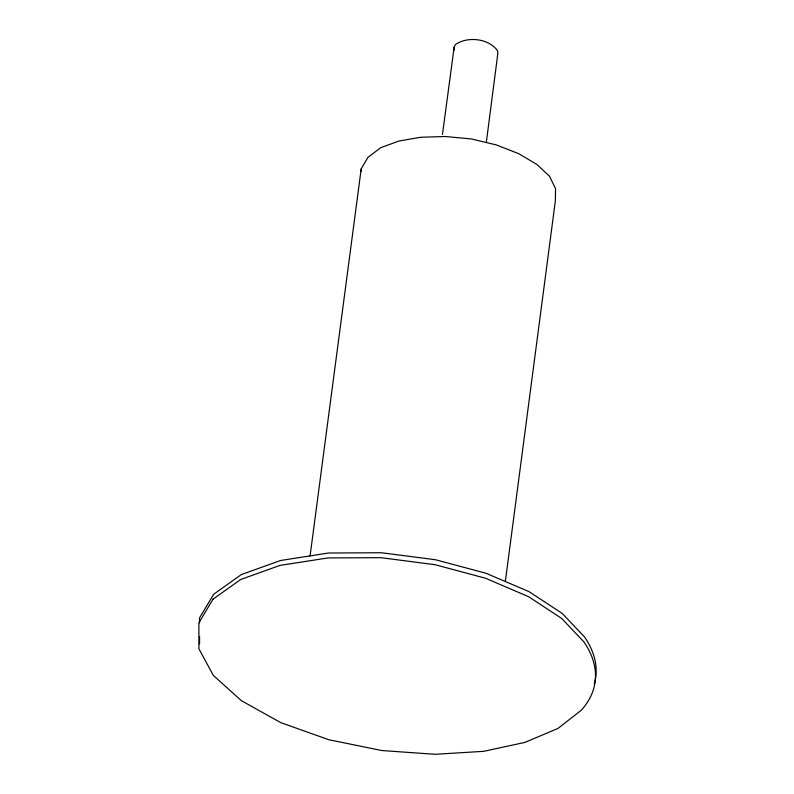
<?xml version="1.0" encoding="UTF-8"?>
<svg xmlns="http://www.w3.org/2000/svg" width="794" height="794" viewBox="0 0 794 794"><rect width="100%" height="100%" fill="white"/><g stroke="black" fill="none" stroke-linecap="round" stroke-linejoin="round"><path stroke-width="1.19" d="M361.151 171.385L361.191 168.933L367.84 157.47L380.713 147.704L398.836 141.064L420.641 137.263L445.186 136.499L471.408 138.97L496.389 144.935L518.819 153.718L536.942 164.487L549.527 176.278L555.562 188.664L555.353 200.912L505.381 581.188M486.454 141.401L497.808 53.704L497.63 50.905C488.975 38.39 467.636 36.018 455.438 44.573L454.148 47.174L442.457 134.523M361.191 168.933L310.067 556.068M454.148 47.174L454.317 49.972M199.532 622.843L199.522 617.891L213.695 594.23L241.227 574.618L280.481 560.514L328.448 553.021L381.418 552.743L435.469 559.74L485.938 573.228L528.993 591.619L562.202 613.425L584.473 636.887A201.865 96.63 7.5 0 1 594.23 684.011M199.562 636.46L199.572 643.894M213 599.202L198.867 622.853L198.917 648.817L213.328 675.396L241.356 700.665L280.848 722.669L328.924 739.76L381.884 750.548L435.241 754.3L483.774 751.313L524.903 742.4L557.974 728.426L581.347 710.183A201.865 96.63 7.5 0 0 583.927 641.929L561.755 618.516L528.675 596.731L485.591 578.26L435.062 564.713L380.941 557.676L327.912 557.944L279.895 565.427L240.592 579.541L213 599.202"/></g></svg>
